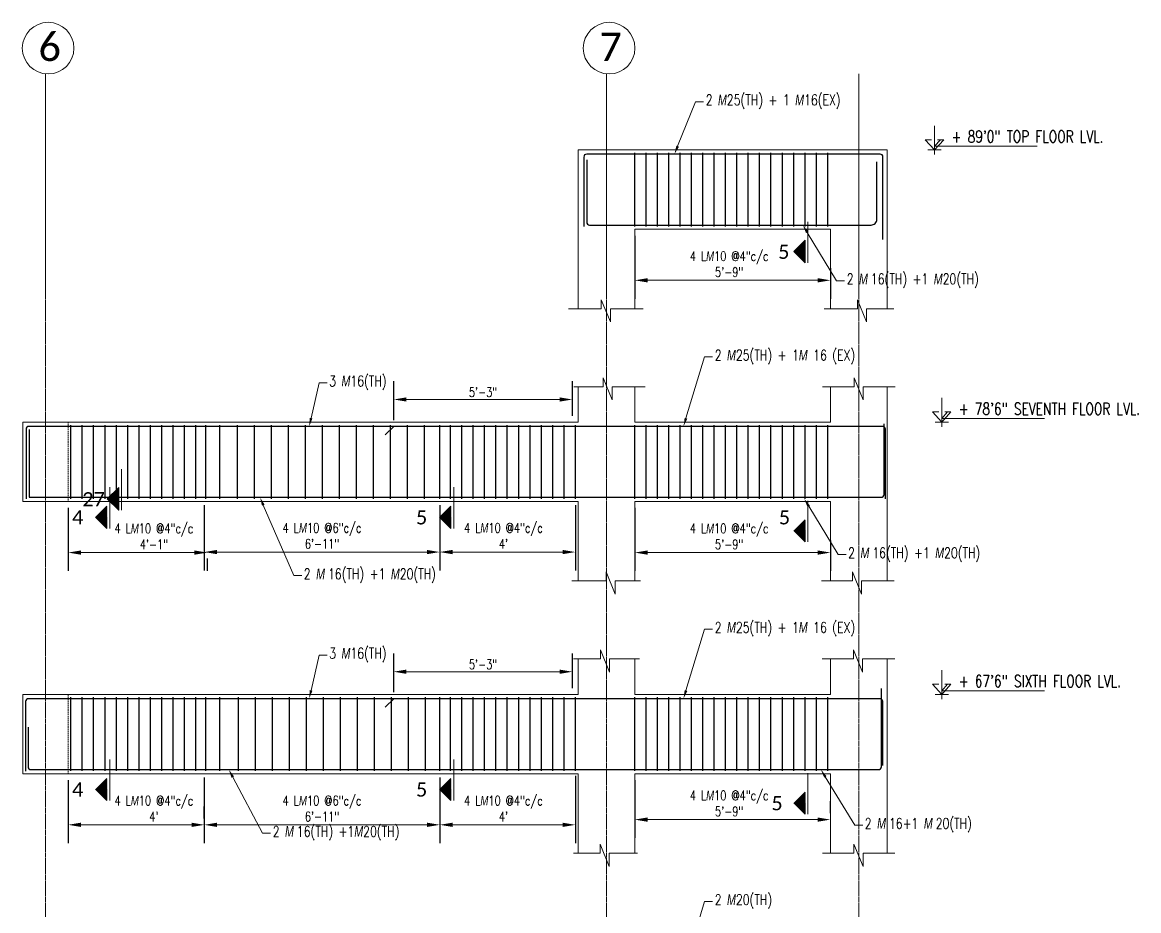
# Model space of a CAD drawing. Header units: inches. Extents: x 0 to 162649, y -36601 to -26324.
# Drawn here: x 160338.2 to 160731.9, y -34277.5 to -33964.3 of the extents above; entities that cross this region are included whole.
import ezdxf
from ezdxf import colors
from ezdxf.entities.mleader import LeaderData, LeaderLine
from ezdxf.math import Vec2, Vec3

# ---------------------------------------------------------------- set-up
doc = ezdxf.new("R2010")
doc.units = ezdxf.units.IN
doc.header["$MEASUREMENT"] = 0
doc.linetypes.add('CENTER2', pattern=[1.125, 0.75, -0.125, 0.125, -0.125])
doc.linetypes.add('DASHED', pattern=[0.75, 0.5, -0.25])
for name, color, linetype, lineweight in [('Cen', 9, 'CENTER2', 5), ('Dim', 1, 'Continuous', 13), ('dimention', 1, 'Continuous', 13), ('hatch', 252, 'Continuous', 0), ('OL_AR_Text', 140, 'Continuous', 5), ('Rein', 3, 'Continuous', 30), ('Stirrups', 191, 'Continuous', 25), ('Tag', 6, 'Continuous', 13), ('TEXT', 7, 'Continuous', 9)]:
    doc.layers.add(name, color=color, linetype=linetype, lineweight=lineweight)
doc.styles.add('1-8 Annotative Text', font='calibri.ttf', dxfattribs={"height": 0.125})
doc.styles.add('DIM', font='simplex.shx', dxfattribs={"width": 0.75})
doc.styles.add('T', font='romans.shx', dxfattribs={"width": 0.75, "height": 3})
doc.dimstyles.get("Standard").update_dxf_attribs({"dimscale": 36, "dimtxt": 0.09375, "dimasz": 0.125, "dimexe": 0.18, "dimexo": 0.0625, "dimgap": 0.015625, "dimtad": 1, "dimdec": 0, "dimzin": 0, "dimdsep": 46, "dimlunit": 4, "dimtxsty": 'DIM', "dimcen": 0.09, "dimadec": 0, "dimazin": 0, "dimtfac": 0.75, "dimtdec": 0, "dimtmove": 0, "dimatfit": 3, "dimfxl": 1, "dimtolj": 1, "dimtzin": 0, "dimlwd": 9, "dimarcsym": 0})

# ---------------------------------------------------------------- blocks, each defined once
blk = doc.blocks.new('*D506')
at = {"layer": 'Defpoints', "color": 0, "transparency": 16777216}
for p in [(160532.21, -34193.27), (160469.21, -34202.77), (160532.21, -34201.27)]:
    blk.add_point(p, dxfattribs=at)
at = {"layer": 'dimention', "color": 0, "lineweight": -2, "transparency": 16777216}
for p, q in [((160469.21, -34200.52), (160469.21, -34186.79)), ((160532.21, -34199.02), (160532.21, -34186.79))]:
    blk.add_line(p, q, dxfattribs=at)
at = {"layer": 'dimention', "color": 0, "lineweight": 9, "transparency": 16777216}
blk.add_line((160473.71, -34193.27), (160527.71, -34193.27), dxfattribs=at)
at = {"layer": 'dimention', "color": 0, "transparency": 16777216}
for points in [[(160473.71, -34192.52), (160473.71, -34194.02), (160469.21, -34193.27)], [(160527.71, -34192.52), (160527.71, -34194.02), (160532.21, -34193.27)]]:
    blk.add_solid(points, dxfattribs=at)
at = {"layer": 'dimention', "color": 0, "transparency": 16777216, "insert": (160500.71, -34190.69), "char_height": 3.375, "attachment_point": 5, "style": 'DIM'}
blk.add_mtext('\\A1;5\'-3"', dxfattribs=at)
blk = doc.blocks.new('*D507')
at = {"layer": 'Defpoints', "color": 0, "transparency": 16777216}
for p in [(160354.4, -34229.27), (160402.4, -34247.25), (160402.4, -34247.25)]:
    blk.add_point(p, dxfattribs=at)
at = {"layer": 'dimention', "color": 0, "lineweight": -2, "transparency": 16777216}
for p, q in [((160354.4, -34231.52), (160354.4, -34253.73)), ((160402.4, -34245), (160402.4, -34240.77))]:
    blk.add_line(p, q, dxfattribs=at)
at = {"layer": 'dimention', "color": 0, "lineweight": 9, "transparency": 16777216}
blk.add_line((160358.9, -34247.25), (160397.9, -34247.25), dxfattribs=at)
at = {"layer": 'dimention', "color": 0, "transparency": 16777216}
for points in [[(160358.9, -34246.5), (160358.9, -34248), (160354.4, -34247.25)], [(160397.9, -34246.5), (160397.9, -34248), (160402.4, -34247.25)]]:
    blk.add_solid(points, dxfattribs=at)
at = {"layer": 'dimention', "color": 0, "transparency": 16777216, "insert": (160384.65, -34241.54), "char_height": 3.375, "attachment_point": 5, "style": 'DIM'}
blk.add_mtext('\\A1;4 L{\\A0;\\Fgothici|c0;\\W0.75;M}10 @4"c/c\\P4\'', dxfattribs=at)
blk = doc.blocks.new('*D508')
at = {"layer": 'Defpoints', "color": 0, "transparency": 16777216}
for p in [(160485.46, -34228.27), (160533.27, -34227.77), (160533.27, -34247.25)]:
    blk.add_point(p, dxfattribs=at)
at = {"layer": 'dimention', "color": 0, "lineweight": -2, "transparency": 16777216}
for p, q in [((160485.46, -34230.52), (160485.46, -34253.73)), ((160533.27, -34230.02), (160533.27, -34253.73))]:
    blk.add_line(p, q, dxfattribs=at)
at = {"layer": 'dimention', "color": 0, "lineweight": 9, "transparency": 16777216}
blk.add_line((160489.96, -34247.25), (160528.77, -34247.25), dxfattribs=at)
at = {"layer": 'dimention', "color": 0, "transparency": 16777216}
for points in [[(160489.96, -34246.5), (160489.96, -34248), (160485.46, -34247.25)], [(160528.77, -34246.5), (160528.77, -34248), (160533.27, -34247.25)]]:
    blk.add_solid(points, dxfattribs=at)
at = {"layer": 'dimention', "color": 0, "transparency": 16777216, "insert": (160507.9, -34241.54), "char_height": 3.375, "attachment_point": 5, "style": 'DIM'}
blk.add_mtext('\\A1;4 L{\\A0;\\Fgothici|c0;\\W0.75;M}10 @4"c/c\\P4\'', dxfattribs=at)
blk = doc.blocks.new('*D509')
at = {"layer": 'Defpoints', "color": 0, "transparency": 16777216}
for p in [(160402.4, -34228.27), (160485.46, -34228.27), (160485.46, -34247.25)]:
    blk.add_point(p, dxfattribs=at)
at = {"layer": 'dimention', "color": 0, "lineweight": -2, "transparency": 16777216}
for p, q in [((160402.4, -34230.52), (160402.4, -34253.73)), ((160485.46, -34230.52), (160485.46, -34253.73))]:
    blk.add_line(p, q, dxfattribs=at)
at = {"layer": 'dimention', "color": 0, "lineweight": 9, "transparency": 16777216}
blk.add_line((160406.9, -34247.25), (160480.96, -34247.25), dxfattribs=at)
at = {"layer": 'dimention', "color": 0, "transparency": 16777216}
for points in [[(160406.9, -34246.5), (160406.9, -34248), (160402.4, -34247.25)], [(160480.96, -34246.5), (160480.96, -34248), (160485.46, -34247.25)]]:
    blk.add_solid(points, dxfattribs=at)
at = {"layer": 'dimention', "color": 0, "transparency": 16777216, "insert": (160443.93, -34241.54), "char_height": 3.375, "attachment_point": 5, "style": 'DIM'}
blk.add_mtext('\\A1;4 L{\\A0;\\Fgothici|c0;\\W0.75;M}10 @6"c/c\\P6\'-11"', dxfattribs=at)
blk = doc.blocks.new('*D510')
at = {"layer": 'Defpoints', "color": 0, "transparency": 16777216}
for p in [(160532.21, -34097.27), (160532.21, -34105.27), (160469.21, -34106.77)]:
    blk.add_point(p, dxfattribs=at)
at = {"layer": 'dimention', "color": 0, "lineweight": -2, "transparency": 16777216}
for p, q in [((160469.21, -34104.52), (160469.21, -34090.79)), ((160532.21, -34103.02), (160532.21, -34090.79))]:
    blk.add_line(p, q, dxfattribs=at)
at = {"layer": 'dimention', "color": 0, "lineweight": 9, "transparency": 16777216}
blk.add_line((160473.71, -34097.27), (160527.71, -34097.27), dxfattribs=at)
at = {"layer": 'dimention', "color": 0, "transparency": 16777216}
for points in [[(160473.71, -34096.52), (160473.71, -34098.02), (160469.21, -34097.27)], [(160527.71, -34096.52), (160527.71, -34098.02), (160532.21, -34097.27)]]:
    blk.add_solid(points, dxfattribs=at)
at = {"layer": 'dimention', "color": 0, "transparency": 16777216, "insert": (160500.71, -34094.69), "char_height": 3.375, "attachment_point": 5, "style": 'DIM'}
blk.add_mtext('\\A1;5\'-3"', dxfattribs=at)
blk = doc.blocks.new('*D511')
at = {"layer": 'Defpoints', "color": 0, "transparency": 16777216}
for p in [(160354.4, -34133.27), (160403.45, -34151.07), (160403.45, -34151.25)]:
    blk.add_point(p, dxfattribs=at)
at = {"layer": 'dimention', "color": 0, "lineweight": -2, "transparency": 16777216}
for p, q in [((160354.4, -34135.52), (160354.4, -34157.73)), ((160403.45, -34153.32), (160403.45, -34157.73))]:
    blk.add_line(p, q, dxfattribs=at)
at = {"layer": 'dimention', "color": 0, "lineweight": 9, "transparency": 16777216}
blk.add_line((160358.9, -34151.25), (160398.95, -34151.25), dxfattribs=at)
at = {"layer": 'dimention', "color": 0, "transparency": 16777216}
for points in [[(160358.9, -34150.5), (160358.9, -34152), (160354.4, -34151.25)], [(160398.95, -34150.5), (160398.95, -34152), (160403.45, -34151.25)]]:
    blk.add_solid(points, dxfattribs=at)
at = {"layer": 'dimention', "color": 0, "transparency": 16777216, "insert": (160384.65, -34145.54), "char_height": 3.375, "attachment_point": 5, "style": 'DIM'}
blk.add_mtext('\\A1;4 L{\\A0;\\Fgothici|c0;\\W0.75;M}10 @4"c/c\\P4\'-1"', dxfattribs=at)
blk = doc.blocks.new('*D512')
at = {"layer": 'Defpoints', "color": 0, "transparency": 16777216}
for p in [(160485.46, -34132.27), (160533.27, -34132.27), (160533.27, -34151.07)]:
    blk.add_point(p, dxfattribs=at)
at = {"layer": 'dimention', "color": 0, "lineweight": -2, "transparency": 16777216}
for p, q in [((160485.46, -34134.52), (160485.46, -34157.55)), ((160533.27, -34134.52), (160533.27, -34157.55))]:
    blk.add_line(p, q, dxfattribs=at)
at = {"layer": 'dimention', "color": 0, "lineweight": 9, "transparency": 16777216}
blk.add_line((160489.96, -34151.07), (160528.77, -34151.07), dxfattribs=at)
at = {"layer": 'dimention', "color": 0, "transparency": 16777216}
for points in [[(160489.96, -34150.32), (160489.96, -34151.82), (160485.46, -34151.07)], [(160528.77, -34150.32), (160528.77, -34151.82), (160533.27, -34151.07)]]:
    blk.add_solid(points, dxfattribs=at)
at = {"layer": 'dimention', "color": 0, "transparency": 16777216, "insert": (160507.9, -34145.37), "char_height": 3.375, "attachment_point": 5, "style": 'DIM'}
blk.add_mtext('\\A1;4 L{\\A0;\\Fgothici|c0;\\W0.75;M}10 @4"c/c\\P4\'', dxfattribs=at)
blk = doc.blocks.new('*D513')
at = {"layer": 'Defpoints', "color": 0, "transparency": 16777216}
for p in [(160402.4, -34132.27), (160485.46, -34132.27), (160485.46, -34151.07)]:
    blk.add_point(p, dxfattribs=at)
at = {"layer": 'dimention', "color": 0, "lineweight": -2, "transparency": 16777216}
for p, q in [((160402.4, -34134.52), (160402.4, -34157.55)), ((160485.46, -34134.52), (160485.46, -34157.55))]:
    blk.add_line(p, q, dxfattribs=at)
at = {"layer": 'dimention', "color": 0, "lineweight": 9, "transparency": 16777216}
blk.add_line((160406.9, -34151.07), (160480.96, -34151.07), dxfattribs=at)
at = {"layer": 'dimention', "color": 0, "transparency": 16777216}
for points in [[(160406.9, -34150.32), (160406.9, -34151.82), (160402.4, -34151.07)], [(160480.96, -34150.32), (160480.96, -34151.82), (160485.46, -34151.07)]]:
    blk.add_solid(points, dxfattribs=at)
at = {"layer": 'dimention', "color": 0, "transparency": 16777216, "insert": (160443.93, -34145.37), "char_height": 3.375, "attachment_point": 5, "style": 'DIM'}
blk.add_mtext('\\A1;4 L{\\A0;\\Fgothici|c0;\\W0.75;M}10 @6"c/c\\P6\'-11"', dxfattribs=at)
blk = doc.blocks.new('*D517')
at = {"layer": 'Defpoints', "color": 0, "transparency": 16777216}
for p in [(160554.21, -34037.27), (160623.21, -34048.77), (160623.21, -34055.25)]:
    blk.add_point(p, dxfattribs=at)
at = {"layer": 'dimention', "color": 0, "lineweight": -2, "transparency": 16777216}
for p, q in [((160554.21, -34039.52), (160554.21, -34061.73)), ((160623.21, -34051.02), (160623.21, -34061.73))]:
    blk.add_line(p, q, dxfattribs=at)
at = {"layer": 'dimention', "color": 0, "lineweight": 9, "transparency": 16777216}
blk.add_line((160558.71, -34055.25), (160618.71, -34055.25), dxfattribs=at)
at = {"layer": 'dimention', "color": 0, "transparency": 16777216}
for points in [[(160558.71, -34054.5), (160558.71, -34056), (160554.21, -34055.25)], [(160618.71, -34054.5), (160618.71, -34056), (160623.21, -34055.25)]]:
    blk.add_solid(points, dxfattribs=at)
at = {"layer": 'dimention', "color": 0, "transparency": 16777216, "insert": (160587.5, -34049.54), "char_height": 3.375, "attachment_point": 5, "style": 'DIM'}
blk.add_mtext('\\A1;4 L{\\A0;\\Fgothici|c0;\\W0.75;M}10 @4"c/c\\P5\'-9"', dxfattribs=at)
blk = doc.blocks.new('*D483')
at = {"layer": 'Defpoints', "color": 0, "transparency": 16777216}
for p in [(160554.21, -34133.27), (160623.21, -34144.77), (160623.21, -34151.25)]:
    blk.add_point(p, dxfattribs=at)
at = {"layer": 'dimention', "color": 0, "lineweight": -2, "transparency": 16777216}
for p, q in [((160554.21, -34135.52), (160554.21, -34157.73)), ((160623.21, -34147.02), (160623.21, -34157.73))]:
    blk.add_line(p, q, dxfattribs=at)
at = {"layer": 'dimention', "color": 0, "lineweight": 9, "transparency": 16777216}
blk.add_line((160558.71, -34151.25), (160618.71, -34151.25), dxfattribs=at)
at = {"layer": 'dimention', "color": 0, "transparency": 16777216}
for points in [[(160558.71, -34150.5), (160558.71, -34152), (160554.21, -34151.25)], [(160618.71, -34150.5), (160618.71, -34152), (160623.21, -34151.25)]]:
    blk.add_solid(points, dxfattribs=at)
at = {"layer": 'dimention', "color": 0, "transparency": 16777216, "insert": (160587.5, -34145.54), "char_height": 3.375, "attachment_point": 5, "style": 'DIM'}
blk.add_mtext('\\A1;4 L{\\A0;\\Fgothici|c0;\\W0.75;M}10 @4"c/c\\P5\'-9"', dxfattribs=at)
blk = doc.blocks.new('*D484')
at = {"layer": 'Defpoints', "color": 0, "transparency": 16777216}
for p in [(160554.21, -34229.27), (160623.21, -34245.41), (160623.21, -34245.41)]:
    blk.add_point(p, dxfattribs=at)
at = {"layer": 'dimention', "color": 0, "lineweight": -2, "transparency": 16777216}
for p, q in [((160554.21, -34231.52), (160554.21, -34251.89)), ((160623.21, -34243.16), (160623.21, -34238.93))]:
    blk.add_line(p, q, dxfattribs=at)
at = {"layer": 'dimention', "color": 0, "lineweight": 9, "transparency": 16777216}
blk.add_line((160558.71, -34245.41), (160618.71, -34245.41), dxfattribs=at)
at = {"layer": 'dimention', "color": 0, "transparency": 16777216}
for points in [[(160558.71, -34244.66), (160558.71, -34246.16), (160554.21, -34245.41)], [(160618.71, -34244.66), (160618.71, -34246.16), (160623.21, -34245.41)]]:
    blk.add_solid(points, dxfattribs=at)
at = {"layer": 'dimention', "color": 0, "transparency": 16777216, "insert": (160587.5, -34239.7), "char_height": 3.375, "attachment_point": 5, "style": 'DIM'}
blk.add_mtext('\\A1;4 L{\\A0;\\Fgothici|c0;\\W0.75;M}10 @4"c/c\\P5\'-9"', dxfattribs=at)
blk = doc.blocks.new('LEVEL')
for p, q in [((0, 4.06), (0, -0.79)), ((0, 0), (-1.55, 1.71)), ((-1.55, 1.71), (-0.5, 1.71)), ((-1.13, 0), (1.13, 0)), ((0, 0), (1.55, 1.71)), ((0, 0.63), (0.98, 1.71)), ((0, 0.63), (17.25, 0.63)), ((1.55, 1.71), (0.5, 1.71))]:
    blk.add_line(p, q)
at = {"color": 2, "style": 'T'}
blk.add_attdef('LEV', (2.86, 1.24), '', height=2, dxfattribs=at)

msp = doc.modelspace()

# ---------------------------------------------------------------- hatches: boundary and pattern name
at = {"layer": 'Dim'}
h = msp.add_hatch(dxfattribs=at)
h.set_pattern_fill('ANSI31', color=256)
h.set_pattern_definition([(45, (3654.59192, 1857.47833), (-0.08838834765, 0.08838834765), [])])
h.paths.add_polyline_path([(160614.28, -34045.09), (160614.28, -34041.09), (160610.28, -34045.09), (160614.28, -34049.09)])
h = msp.add_hatch(dxfattribs=at)
h.set_pattern_fill('ANSI31', color=256)
h.set_pattern_definition([(45, (3412.53018, 1770.23378), (-0.08838834765, 0.08838834765), [])])
h.paths.add_polyline_path([(160372.22, -34132.33), (160372.22, -34128.33), (160368.22, -34132.33), (160372.22, -34136.33)])
h = msp.add_hatch(dxfattribs=at)
h.set_pattern_fill('ANSI31', color=256)
h.set_pattern_definition([(45, (3408.37855, 1763.86125), (-0.08838834765, 0.08838834765), [])])
h.paths.add_polyline_path([(160368.07, -34138.71), (160368.07, -34134.71), (160364.07, -34138.71), (160368.07, -34142.71)])
h = msp.add_hatch(dxfattribs=at)
h.set_pattern_fill('ANSI31', color=256)
h.set_pattern_definition([(45, (3529.65778, 1763.86125), (-0.08838834765, 0.08838834765), [])])
h.paths.add_polyline_path([(160489.35, -34138.71), (160489.35, -34134.71), (160485.35, -34138.71), (160489.35, -34142.71)])
h = msp.add_hatch(dxfattribs=at)
h.set_pattern_fill('ANSI31', color=256)
h.set_pattern_definition([(45, (3654.59192, 1759.05333), (-0.08838834765, 0.08838834765), [])])
h.paths.add_polyline_path([(160614.28, -34143.51), (160614.28, -34139.51), (160610.28, -34143.51), (160614.28, -34147.51)])
h = msp.add_hatch(dxfattribs=at)
h.set_pattern_fill('ANSI31', color=256)
h.set_pattern_definition([(45, (3408.37855, 1667.86125), (-0.08838834765, 0.08838834765), [])])
h.paths.add_polyline_path([(160368.07, -34234.71), (160368.07, -34230.71), (160364.07, -34234.71), (160368.07, -34238.71)])
h = msp.add_hatch(dxfattribs=at)
h.set_pattern_fill('ANSI31', color=256)
h.set_pattern_definition([(45, (3529.65778, 1667.86125), (-0.08838834765, 0.08838834765), [])])
h.paths.add_polyline_path([(160489.35, -34234.71), (160489.35, -34230.71), (160485.35, -34234.71), (160489.35, -34238.71)])
h = msp.add_hatch(dxfattribs=at)
h.set_pattern_fill('ANSI31', color=256)
h.set_pattern_definition([(45, (3654.59192, 1663.05333), (-0.08838834765, 0.08838834765), [])])
h.paths.add_polyline_path([(160614.28, -34239.51), (160614.28, -34235.51), (160610.28, -34239.51), (160614.28, -34243.51)])

# ---------------------------------------------------------------- linework, layer by layer
at = {"layer": 'Cen'}
for p, q in [((160346.4, -33982.45), (160346.4, -34807.27)), ((160544.21, -33982.45), (160544.21, -34807.27)), ((160633.21, -33982.45), (160633.21, -34807.27))]:
    msp.add_line(p, q, dxfattribs=at)
at = {"layer": 'Dim'}
for p, q in [((160615.28, -34034.59), (160615.28, -34049.09)), ((160610.28, -34045.09), (160614.28, -34041.09)), ((160614.28, -34041.09), (160614.28, -34049.09)), ((160610.28, -34045.09), (160614.28, -34049.09)), ((160614.28, -34049.09), (160614.28, -34045.09)), ((160373.22, -34121.83), (160373.22, -34136.33)), ((160368.22, -34132.33), (160372.22, -34128.33)), ((160369.07, -34128.21), (160369.07, -34142.71)), ((160372.22, -34128.33), (160372.22, -34136.33)), ((160490.35, -34128.21), (160490.35, -34142.71)), ((160368.22, -34132.33), (160372.22, -34136.33)), ((160372.22, -34136.33), (160372.22, -34132.33)), ((160615.28, -34133.01), (160615.28, -34147.51)), ((160364.07, -34138.71), (160368.07, -34142.71)), ((160364.07, -34138.71), (160368.07, -34142.71)), ((160368.07, -34142.71), (160368.07, -34138.71)), ((160485.35, -34138.71), (160489.35, -34142.71)), ((160485.35, -34138.71), (160489.35, -34142.71)), ((160489.35, -34142.71), (160489.35, -34138.71)), ((160368.07, -34142.71), (160368.07, -34142.71)), ((160489.35, -34142.71), (160489.35, -34142.71)), ((160610.28, -34143.51), (160614.28, -34147.51)), ((160610.28, -34143.51), (160614.28, -34147.51)), ((160614.28, -34147.51), (160614.28, -34143.51)), ((160614.28, -34147.51), (160614.28, -34147.51)), ((160369.07, -34224.21), (160369.07, -34238.71)), ((160490.35, -34224.21), (160490.35, -34238.71)), ((160615.28, -34229.01), (160615.28, -34243.51)), ((160364.07, -34234.71), (160368.07, -34238.71)), ((160364.07, -34234.71), (160368.07, -34238.71)), ((160368.07, -34238.71), (160368.07, -34234.71)), ((160485.35, -34234.71), (160489.35, -34238.71)), ((160485.35, -34234.71), (160489.35, -34238.71)), ((160489.35, -34238.71), (160489.35, -34234.71)), ((160368.07, -34238.71), (160368.07, -34238.71)), ((160489.35, -34238.71), (160489.35, -34238.71)), ((160610.28, -34239.51), (160614.28, -34243.51)), ((160610.28, -34239.51), (160614.28, -34243.51)), ((160614.28, -34243.51), (160614.28, -34239.51)), ((160614.28, -34243.51), (160614.28, -34243.51))]:
    msp.add_line(p, q, dxfattribs=at)
for centre in [(160347.35, -33973.39), (160545.17, -33973.39)]:
    msp.add_circle(centre, 9.11, dxfattribs=at)
at = {"layer": 'hatch'}
for p, q in [((160534.21, -34009.27), (160534.21, -34065.27)), ((160534.21, -34009.27), (160643.21, -34009.27)), ((160643.21, -34009.27), (160643.21, -34065.27)), ((160554.21, -34037.27), (160554.21, -34065.27)), ((160554.21, -34037.27), (160623.21, -34037.27)), ((160623.21, -34037.27), (160623.21, -34065.27)), ((160542.41, -34065.27), (160542.41, -34062.1)), ((160542.41, -34062.1), (160545.6, -34069.9)), ((160632.73, -34065.27), (160632.73, -34062.1)), ((160632.73, -34062.1), (160635.91, -34069.9)), ((160530.8, -34065.27), (160542.41, -34065.27)), ((160545.6, -34069.9), (160545.6, -34065.27)), ((160545.6, -34065.27), (160557.21, -34065.27)), ((160620.97, -34065.27), (160632.73, -34065.27)), ((160635.91, -34069.9), (160635.91, -34065.27)), ((160635.91, -34065.27), (160645.62, -34065.27)), ((160543.03, -34092.77), (160543.03, -34089.6)), ((160543.03, -34089.6), (160546.22, -34097.4)), ((160631.55, -34092.77), (160631.55, -34089.6)), ((160631.55, -34089.6), (160634.74, -34097.4)), ((160532.72, -34092.77), (160543.03, -34092.77)), ((160534.21, -34092.77), (160534.21, -34105.27)), ((160546.22, -34097.4), (160546.22, -34092.77)), ((160546.22, -34092.77), (160557.87, -34092.77)), ((160554.21, -34092.77), (160554.21, -34105.27)), ((160620.38, -34092.77), (160631.55, -34092.77)), ((160623.21, -34092.77), (160623.21, -34105.27)), ((160634.74, -34097.4), (160634.74, -34092.77)), ((160634.74, -34092.77), (160645.98, -34092.77)), ((160643.21, -34092.77), (160643.21, -34161.27)), ((160338.4, -34105.27), (160534.21, -34105.27)), ((160338.4, -34105.27), (160338.4, -34133.27)), ((160554.21, -34105.27), (160623.21, -34105.27)), ((160338.4, -34133.27), (160534.21, -34133.27)), ((160534.21, -34133.27), (160534.21, -34161.27)), ((160554.21, -34133.27), (160554.21, -34161.27)), ((160554.21, -34133.27), (160623.21, -34133.27)), ((160623.21, -34133.27), (160623.21, -34161.27)), ((160532, -34161.27), (160544.1, -34161.27)), ((160544.1, -34161.27), (160544.1, -34158.1)), ((160544.1, -34158.1), (160547.29, -34165.9)), ((160547.29, -34165.9), (160547.29, -34161.27)), ((160547.29, -34161.27), (160556.25, -34161.27)), ((160620.09, -34161.27), (160630.96, -34161.27)), ((160630.96, -34161.27), (160630.96, -34158.1)), ((160630.96, -34158.1), (160634.14, -34165.9)), ((160634.14, -34165.9), (160634.14, -34161.27)), ((160634.14, -34161.27), (160645.68, -34161.27)), ((160532.65, -34188.77), (160542.08, -34188.77)), ((160534.21, -34188.77), (160534.21, -34201.27)), ((160542.08, -34188.77), (160542.08, -34185.6)), ((160542.08, -34185.6), (160545.26, -34193.4)), ((160545.26, -34193.4), (160545.26, -34188.77)), ((160545.26, -34188.77), (160555.88, -34188.77)), ((160554.21, -34188.77), (160554.21, -34201.27)), ((160620.29, -34188.77), (160631.37, -34188.77)), ((160623.21, -34188.77), (160623.21, -34201.27)), ((160631.37, -34188.77), (160631.37, -34185.6)), ((160631.37, -34185.6), (160634.56, -34193.4)), ((160634.56, -34193.4), (160634.56, -34188.77)), ((160634.56, -34188.77), (160645.89, -34188.77)), ((160643.21, -34188.77), (160643.21, -34257.27)), ((160338.4, -34201.27), (160534.21, -34201.27)), ((160338.4, -34201.27), (160338.4, -34229.27)), ((160554.21, -34201.27), (160623.21, -34201.27)), ((160338.4, -34229.27), (160534.21, -34229.27)), ((160534.21, -34229.27), (160534.21, -34257.27)), ((160554.21, -34229.27), (160554.21, -34257.27)), ((160554.21, -34229.27), (160623.21, -34229.27)), ((160623.21, -34229.27), (160623.21, -34257.27)), ((160542.05, -34257.27), (160542.05, -34254.1)), ((160542.05, -34254.1), (160545.23, -34261.9)), ((160631.51, -34257.27), (160631.51, -34254.1)), ((160631.51, -34254.1), (160634.7, -34261.9)), ((160532.63, -34257.27), (160542.05, -34257.27)), ((160545.23, -34261.9), (160545.23, -34257.27)), ((160545.23, -34257.27), (160555.22, -34257.27)), ((160620.36, -34257.27), (160631.51, -34257.27)), ((160634.7, -34261.9), (160634.7, -34257.27)), ((160634.7, -34257.27), (160645.96, -34257.27))]:
    msp.add_line(p, q, dxfattribs=at)
at = {"layer": 'hatch', "linetype": 'DASHED'}
for p, q in [((160354.4, -34105.27), (160354.4, -34133.27)), ((160354.4, -34201.27), (160354.4, -34229.27))]:
    msp.add_line(p, q, dxfattribs=at)
at = {"layer": 'Rein'}
for p, q in [((160466.21, -34109.77), (160469.21, -34106.77)), ((160466.21, -34205.77), (160469.21, -34202.77))]:
    msp.add_line(p, q, dxfattribs=at)
for points in [[(160641.71, -34040.89), (160641.71, -34011.77, 0.414214), (160640.71, -34010.77), (160537.25, -34010.77, 0.414214), (160536.25, -34011.77), (160536.25, -34036.27)], [(160537.25, -34012.78), (160537.25, -34034.77, 0.414214), (160538.25, -34035.77), (160637.56, -34035.77, 0.414214), (160639.56, -34033.77), (160639.56, -34013.48)], [(160340.71, -34107.83), (160340.71, -34131.77), (160641.11, -34131.77, 0.414214), (160642.11, -34130.77), (160642.11, -34105.8)], [(160642.61, -34132.29), (160642.61, -34107.77, 0.414214), (160641.61, -34106.77), (160340.58, -34106.77, 0.414214), (160339.58, -34107.77), (160339.58, -34132.27)], [(160340.26, -34212.83), (160340.26, -34226.77, 0.414214), (160341.26, -34227.77), (160640.17, -34227.77, 0.414214), (160641.17, -34226.77), (160641.17, -34199.2)], [(160641.67, -34226.37), (160641.67, -34203.77, 0.414214), (160640.67, -34202.77), (160340.42, -34202.77, 0.414214), (160339.42, -34203.77), (160339.42, -34228.28)]]:
    msp.add_lwpolyline(points, format="xyb", dxfattribs=at)
at = {"layer": 'Stirrups'}
for p, q in [((160554.25, -34036.27), (160554.25, -34010.27)), ((160558.25, -34036.27), (160558.25, -34010.27)), ((160562.25, -34036.27), (160562.25, -34010.27)), ((160566.25, -34036.27), (160566.25, -34010.27)), ((160570.25, -34036.27), (160570.25, -34010.27)), ((160574.25, -34036.27), (160574.25, -34010.27)), ((160578.25, -34036.27), (160578.25, -34010.27)), ((160582.25, -34036.27), (160582.25, -34010.27)), ((160586.25, -34036.27), (160586.25, -34010.27)), ((160590.25, -34036.27), (160590.25, -34010.27)), ((160594.25, -34036.27), (160594.25, -34010.27)), ((160598.25, -34036.27), (160598.25, -34010.27)), ((160602.25, -34036.27), (160602.25, -34010.27)), ((160606.25, -34036.27), (160606.25, -34010.27)), ((160610.25, -34036.27), (160610.25, -34010.27)), ((160614.25, -34036.27), (160614.25, -34010.27)), ((160618.25, -34036.27), (160618.25, -34010.27)), ((160622.25, -34036.27), (160622.25, -34010.27)), ((160355.4, -34132.27), (160355.4, -34106.27)), ((160359.4, -34132.27), (160359.4, -34106.27)), ((160363.4, -34132.27), (160363.4, -34106.27)), ((160367.4, -34132.27), (160367.4, -34106.27)), ((160371.4, -34132.27), (160371.4, -34106.27)), ((160375.4, -34132.27), (160375.4, -34106.27)), ((160379.4, -34132.27), (160379.4, -34106.27)), ((160383.4, -34132.27), (160383.4, -34106.27)), ((160387.4, -34132.27), (160387.4, -34106.27)), ((160391.4, -34132.27), (160391.4, -34106.27)), ((160395.4, -34132.27), (160395.4, -34106.27)), ((160399.4, -34132.27), (160399.4, -34106.27)), ((160402.9, -34132.27), (160402.9, -34106.27)), ((160407.9, -34132.27), (160407.9, -34106.27)), ((160414.08, -34132.27), (160414.08, -34106.27)), ((160420.08, -34132.27), (160420.08, -34106.27)), ((160426.08, -34132.27), (160426.08, -34106.27)), ((160432.08, -34132.27), (160432.08, -34106.27)), ((160438.08, -34132.27), (160438.08, -34106.27)), ((160444.08, -34132.27), (160444.08, -34106.27)), ((160450.08, -34132.27), (160450.08, -34106.27)), ((160456.08, -34132.27), (160456.08, -34106.27)), ((160462.08, -34132.27), (160462.08, -34106.27)), ((160468.08, -34132.27), (160468.08, -34106.27)), ((160474.08, -34132.27), (160474.08, -34106.27)), ((160480.08, -34132.27), (160480.08, -34106.27)), ((160485.46, -34132.27), (160485.46, -34106.27)), ((160489.27, -34132.27), (160489.27, -34106.27)), ((160493.27, -34132.27), (160493.27, -34106.27)), ((160497.27, -34132.27), (160497.27, -34106.27)), ((160501.27, -34132.27), (160501.27, -34106.27)), ((160505.27, -34132.27), (160505.27, -34106.27)), ((160509.27, -34132.27), (160509.27, -34106.27)), ((160513.27, -34132.27), (160513.27, -34106.27)), ((160517.27, -34132.27), (160517.27, -34106.27)), ((160521.27, -34132.27), (160521.27, -34106.27)), ((160525.27, -34132.27), (160525.27, -34106.27)), ((160529.27, -34132.27), (160529.27, -34106.27)), ((160533.27, -34132.27), (160533.27, -34106.27)), ((160554.25, -34132.27), (160554.25, -34106.27)), ((160558.25, -34132.27), (160558.25, -34106.27)), ((160562.25, -34132.27), (160562.25, -34106.27)), ((160566.25, -34132.27), (160566.25, -34106.27)), ((160570.25, -34132.27), (160570.25, -34106.27)), ((160574.25, -34132.27), (160574.25, -34106.27)), ((160578.25, -34132.27), (160578.25, -34106.27)), ((160582.25, -34132.27), (160582.25, -34106.27)), ((160586.25, -34132.27), (160586.25, -34106.27)), ((160590.25, -34132.27), (160590.25, -34106.27)), ((160594.25, -34132.27), (160594.25, -34106.27)), ((160598.25, -34132.27), (160598.25, -34106.27)), ((160602.25, -34132.27), (160602.25, -34106.27)), ((160606.25, -34132.27), (160606.25, -34106.27)), ((160610.25, -34132.27), (160610.25, -34106.27)), ((160614.25, -34132.27), (160614.25, -34106.27)), ((160618.25, -34132.27), (160618.25, -34106.27)), ((160622.25, -34132.27), (160622.25, -34106.27)), ((160355.4, -34228.27), (160355.4, -34202.27)), ((160359.4, -34228.27), (160359.4, -34202.27)), ((160363.4, -34228.27), (160363.4, -34202.27)), ((160367.4, -34228.27), (160367.4, -34202.27)), ((160371.4, -34228.27), (160371.4, -34202.27)), ((160375.4, -34228.27), (160375.4, -34202.27)), ((160379.4, -34228.27), (160379.4, -34202.27)), ((160383.4, -34228.27), (160383.4, -34202.27)), ((160387.4, -34228.27), (160387.4, -34202.27)), ((160391.4, -34228.27), (160391.4, -34202.27)), ((160395.4, -34228.27), (160395.4, -34202.27)), ((160399.4, -34228.27), (160399.4, -34202.27)), ((160402.9, -34228.27), (160402.9, -34202.27)), ((160407.9, -34228.27), (160407.9, -34202.27)), ((160414.44, -34228.27), (160414.44, -34202.27)), ((160420.44, -34228.27), (160420.44, -34202.27)), ((160426.44, -34228.27), (160426.44, -34202.27)), ((160432.44, -34228.27), (160432.44, -34202.27)), ((160438.44, -34228.27), (160438.44, -34202.27)), ((160444.44, -34228.27), (160444.44, -34202.27)), ((160450.44, -34228.27), (160450.44, -34202.27)), ((160456.44, -34228.27), (160456.44, -34202.27)), ((160462.44, -34228.27), (160462.44, -34202.27)), ((160468.44, -34228.27), (160468.44, -34202.27)), ((160474.44, -34228.27), (160474.44, -34202.27)), ((160480.44, -34228.27), (160480.44, -34202.27)), ((160485.46, -34228.27), (160485.46, -34202.27)), ((160489.27, -34228.27), (160489.27, -34202.27)), ((160493.27, -34228.27), (160493.27, -34202.27)), ((160497.27, -34228.27), (160497.27, -34202.27)), ((160501.27, -34228.27), (160501.27, -34202.27)), ((160505.27, -34228.27), (160505.27, -34202.27)), ((160509.27, -34228.27), (160509.27, -34202.27)), ((160513.27, -34228.27), (160513.27, -34202.27)), ((160517.27, -34228.27), (160517.27, -34202.27)), ((160521.27, -34228.27), (160521.27, -34202.27)), ((160525.27, -34228.27), (160525.27, -34202.27)), ((160529.27, -34228.27), (160529.27, -34202.27)), ((160533.27, -34228.27), (160533.27, -34202.27)), ((160554.25, -34228.27), (160554.25, -34202.27)), ((160558.25, -34228.27), (160558.25, -34202.27)), ((160562.25, -34228.27), (160562.25, -34202.27)), ((160566.25, -34228.27), (160566.25, -34202.27)), ((160570.25, -34228.27), (160570.25, -34202.27)), ((160574.25, -34228.27), (160574.25, -34202.27)), ((160578.25, -34228.27), (160578.25, -34202.27)), ((160582.25, -34228.27), (160582.25, -34202.27)), ((160586.25, -34228.27), (160586.25, -34202.27)), ((160590.25, -34228.27), (160590.25, -34202.27)), ((160594.25, -34228.27), (160594.25, -34202.27)), ((160598.25, -34228.27), (160598.25, -34202.27)), ((160602.25, -34228.27), (160602.25, -34202.27)), ((160606.25, -34228.27), (160606.25, -34202.27)), ((160610.25, -34228.27), (160610.25, -34202.27)), ((160614.25, -34228.27), (160614.25, -34202.27)), ((160618.25, -34228.27), (160618.25, -34202.27)), ((160622.25, -34228.27), (160622.25, -34202.27))]:
    msp.add_line(p, q, dxfattribs=at)

# ---------------------------------------------------------------- block references
at = {"layer": 'Tag'}
ref = msp.add_blockref('LEVEL', (160659.91, -34009.27), dxfattribs=dict(at, xscale=2.1, yscale=2.1, zscale=2.1))
ref.add_attrib('LEV', '+ 89\'0" TOP FLOOR LVL.', (160665.91, -34006.66), dxfattribs={"layer": '0', "color": 2, "height": 4.2, "style": 'T', "width": 0.75})
ref = msp.add_blockref('LEVEL', (160662.46, -34105.27), dxfattribs=dict(at, xscale=2.1, yscale=2.1, zscale=2.1))
ref.add_attrib('LEV', '+ 78\'6" SEVENTH FLOOR LVL.', (160668.45, -34102.66), dxfattribs={"layer": '0', "color": 2, "height": 4.2, "style": 'T', "width": 0.75})
ref = msp.add_blockref('LEVEL', (160662.46, -34201.27), dxfattribs=dict(at, xscale=2.1, yscale=2.1, zscale=2.1))
ref.add_attrib('LEV', '+ 67\'6" SIXTH FLOOR LVL.', (160668.45, -34198.66), dxfattribs={"layer": '0', "color": 2, "height": 4.2, "style": 'T', "width": 0.75})

# ---------------------------------------------------------------- texts
at = {"layer": 'OL_AR_Text', "char_height": 10, "attachment_point": 1, "style": '1-8 Annotative Text'}
for s, insert in [('6', (160343.94, -33967.92)), ('7', (160541.76, -33967.92))]:
    msp.add_mtext_dynamic_manual_height_columns(s, width=432.2308, gutter_width=60, heights=[0], dxfattribs=dict(at, insert=insert))
at = {"layer": 'OL_AR_Text', "char_height": 5, "width": 3.8192065e-317, "attachment_point": 1, "style": '1-8 Annotative Text'}
for s, insert in [('5', (160604.78, -34042.7)), ('27', (160359.41, -34129.95)), ('4', (160355.79, -34136.32)), ('5', (160477.07, -34136.32)), ('5', (160605.02, -34136.32)), ('4', (160355.79, -34232.32)), ('5', (160477.07, -34232.32)), ('5', (160602.41, -34237.13))]:
    msp.add_mtext(s, dxfattribs=dict(at, insert=insert))

# ---------------------------------------------------------------- dimensions: what is measured, and where the dimension line sits
at = {"layer": 'dimention'}
for base, p1, p2, picture, middle in [((160623.21, -34055.25), (160554.21, -34037.27), (160623.21, -34048.77), '*D517', (160587.5, -34055.25)), ((160403.45, -34151.25), (160354.4, -34133.27), (160403.45, -34151.07), '*D511', (160384.65, -34151.25)), ((160533.27, -34151.07), (160485.46, -34132.27), (160533.27, -34132.27), '*D512', (160507.9, -34151.07)), ((160623.21, -34151.25), (160554.21, -34133.27), (160623.21, -34144.77), '*D483', (160587.5, -34151.25)), ((160533.27, -34247.25), (160485.46, -34228.27), (160533.27, -34227.77), '*D508', (160507.9, -34247.25)), ((160402.4, -34247.25), (160354.4, -34229.27), (160402.4, -34247.25), '*D507', (160384.65, -34247.25)), ((160623.21, -34245.41), (160554.21, -34229.27), (160623.21, -34245.41), '*D484', (160587.5, -34245.41))]:
    dim = msp.add_linear_dim(base=base, p1=p1, p2=p2, text='4 L{\\A0;\\Fgothici|c0;\\W0.75;M}10 @4"c/c\\P<>', dimstyle='Standard', dxfattribs=at)
    dim.commit()
    dim.dimension.update_dxf_attribs({"geometry": picture, "text_midpoint": middle, "dimtype": 160})
for base, p1, p2, picture, middle in [((160532.21, -34097.27), (160469.21, -34106.77), (160532.21, -34105.27), '*D510', (160500.71, -34094.69)), ((160532.21, -34193.27), (160469.21, -34202.77), (160532.21, -34201.27), '*D506', (160500.71, -34190.69))]:
    dim = msp.add_linear_dim(base=base, p1=p1, p2=p2, dimstyle='Standard', dxfattribs=at)
    dim.commit()
    dim.dimension.update_dxf_attribs({"geometry": picture, "text_midpoint": middle})
for base, p1, p2, picture, middle in [((160485.46, -34151.07), (160402.4, -34132.27), (160485.46, -34132.27), '*D513', (160443.93, -34145.37)), ((160485.46, -34247.25), (160402.4, -34228.27), (160485.46, -34228.27), '*D509', (160443.93, -34241.54))]:
    dim = msp.add_linear_dim(base=base, p1=p1, p2=p2, text='4 L{\\A0;\\Fgothici|c0;\\W0.75;M}10 @6"c/c\\P<>', dimstyle='Standard', dxfattribs=at)
    dim.commit()
    dim.dimension.update_dxf_attribs({"geometry": picture, "text_midpoint": middle})

# ---------------------------------------------------------------- leaders
at = {"layer": 'TEXT'}
ml = msp.add_multileader_mtext('Standard', dxfattribs=at)
ml.set_content('2 {\\Fgothici|c0;M}25(TH) + 1 {\\Fgothici|c0;M}16(EX)', color=256, style='DIM')
ml.set_leader_properties(color=1, linetype='ByLayer', lineweight=9)
ml.build(insert=Vec2(0, 0))
ml.multileader.update_dxf_attribs({"text_right_attachment_type": 2, "dogleg_length": 0.25, "arrow_head_size": 3, "scale": 32})
ctx = ml.context
ctx.base_point, ctx.scale, ctx.char_height, ctx.arrow_head_size, ctx.landing_gap_size, ctx.plane_origin = Vec3(160578.46, -33992.27), 32, 3.75, 3, 0.75, Vec3(160598.78, -34011.57)
ctx.right_attachment = 2
notes = []
notes.append((ctx, [(0, (1, 1, 0), (160575.65, -33992.27), (1, 0), 2.81, [(0, [(160568.21, -34010.77)], 0, [])])]))
ctx.mtext.insert, ctx.mtext.flow_direction = Vec3(160579.21, -33989.77), 5
ml = msp.add_multileader_mtext('Standard', dxfattribs=at)
ml.set_content('2 {\\Fgothici|c0;M }16(TH) +1 {\\Fgothici|c0;M}20(TH)  ', color=256, style='DIM')
ml.set_leader_properties(color=1, linetype='ByLayer', lineweight=9)
ml.build(insert=Vec2(0, 0))
ml.multileader.update_dxf_attribs({"text_right_attachment_type": 2, "dogleg_length": 0.25, "arrow_head_size": 3, "scale": 32})
ctx = ml.context
ctx.base_point, ctx.scale, ctx.char_height, ctx.arrow_head_size, ctx.landing_gap_size, ctx.plane_origin = Vec3(160628.21, -34055.39), 32, 3.75, 3, 0.75, Vec3(160648.54, -34074.69)
ctx.right_attachment = 2
notes.append((ctx, [(0, (1, 1, 0), (160625.4, -34055.39), (1, 0), 2.81, [(0, [(160613.47, -34035.77)], 0, [])])]))
ctx.mtext.insert, ctx.mtext.flow_direction = Vec3(160628.96, -34052.89), 5
ml = msp.add_multileader_mtext('Standard', dxfattribs=at)
ml.set_content('2 {\\Fgothici|c0;M}25(TH) + 1{\\Fgothici|c0;M} 16 (EX)', color=256, style='DIM')
ml.set_leader_properties(color=1, linetype='ByLayer', lineweight=9)
ml.build(insert=Vec2(0, 0))
ml.multileader.update_dxf_attribs({"text_right_attachment_type": 2, "dogleg_length": 0.25, "arrow_head_size": 3, "scale": 32})
ctx = ml.context
ctx.base_point, ctx.scale, ctx.char_height, ctx.arrow_head_size, ctx.landing_gap_size, ctx.plane_origin = Vec3(160581.65, -34082.27), 32, 3.75, 3, 0.75, Vec3(160601.98, -34101.57)
ctx.right_attachment = 2
notes.append((ctx, [(0, (1, 1, 0), (160578.84, -34082.27), (1, 0), 2.81, [(0, [(160571.4, -34106.77)], 0, [])])]))
ctx.mtext.insert, ctx.mtext.flow_direction = Vec3(160582.4, -34079.77), 5
ml = msp.add_multileader_mtext('Standard', dxfattribs=at)
ml.set_content('3 {\\Fgothici|c0;M}16(TH) ', color=256, style='DIM')
ml.set_leader_properties(color=1, linetype='ByLayer', lineweight=9)
ml.build(insert=Vec2(0, 0))
ml.multileader.update_dxf_attribs({"text_right_attachment_type": 2, "dogleg_length": 0.25, "arrow_head_size": 3, "scale": 32})
ctx = ml.context
ctx.base_point, ctx.scale, ctx.char_height, ctx.arrow_head_size, ctx.landing_gap_size, ctx.plane_origin = Vec3(160445.71, -34091.39), 32, 3.75, 3, 0.75, Vec3(160466.04, -34110.69)
ctx.right_attachment = 2
notes.append((ctx, [(0, (1, 1, 0), (160442.9, -34091.39), (1, 0), 2.81, [(0, [(160439.4, -34106.77)], 0, [])])]))
ctx.mtext.insert, ctx.mtext.flow_direction = Vec3(160446.46, -34088.89), 5
ml = msp.add_multileader_mtext('Standard', dxfattribs=at)
ml.set_content('2 {\\Fgothici|c0;M }16(TH) +1 {\\Fgothici|c0;M}20(TH)  ', color=256, style='DIM')
ml.set_leader_properties(color=1, linetype='ByLayer', lineweight=9)
ml.build(insert=Vec2(0, 0))
ml.multileader.update_dxf_attribs({"text_right_attachment_type": 2, "dogleg_length": 0.25, "arrow_head_size": 3, "scale": 32})
ctx = ml.context
ctx.base_point, ctx.scale, ctx.char_height, ctx.arrow_head_size, ctx.landing_gap_size, ctx.plane_origin = Vec3(160436.77, -34159.39), 32, 3.75, 3, 0.75, Vec3(160457.1, -34178.69)
ctx.right_attachment = 2
notes.append((ctx, [(0, (1, 1, 0), (160433.97, -34159.39), (1, 0), 2.81, [(0, [(160422.04, -34131.77)], 0, [])])]))
ctx.mtext.insert, ctx.mtext.flow_direction = Vec3(160437.52, -34156.89), 5
ml = msp.add_multileader_mtext('Standard', dxfattribs=at)
ml.set_content('2 {\\Fgothici|c0;M }16(TH) +1 {\\Fgothici|c0;M}20(TH)  ', color=256, style='DIM')
ml.set_leader_properties(color=1, linetype='ByLayer', lineweight=9)
ml.build(insert=Vec2(0, 0))
ml.multileader.update_dxf_attribs({"text_right_attachment_type": 2, "dogleg_length": 0.25, "arrow_head_size": 3, "scale": 32})
ctx = ml.context
ctx.base_point, ctx.scale, ctx.char_height, ctx.arrow_head_size, ctx.landing_gap_size, ctx.plane_origin = Vec3(160628.72, -34151.97), 32, 3.75, 3, 0.75, Vec3(160649.04, -34171.27)
ctx.right_attachment = 2
notes.append((ctx, [(0, (1, 1, 0), (160625.91, -34151.97), (1, 0), 2.81, [(0, [(160613.98, -34132.35)], 0, [])])]))
ctx.mtext.insert, ctx.mtext.flow_direction = Vec3(160629.47, -34149.47), 5
ml = msp.add_multileader_mtext('Standard', dxfattribs=at)
ml.set_content('2 {\\Fgothici|c0;M}25(TH) + 1{\\Fgothici|c0;M} 16 (EX)', color=256, style='DIM')
ml.set_leader_properties(color=1, linetype='ByLayer', lineweight=9)
ml.build(insert=Vec2(0, 0))
ml.multileader.update_dxf_attribs({"text_right_attachment_type": 2, "dogleg_length": 0.25, "arrow_head_size": 3, "scale": 32})
ctx = ml.context
ctx.base_point, ctx.scale, ctx.char_height, ctx.arrow_head_size, ctx.landing_gap_size, ctx.plane_origin = Vec3(160581.65, -34178.27), 32, 3.75, 3, 0.75, Vec3(160601.98, -34197.57)
ctx.right_attachment = 2
notes.append((ctx, [(0, (1, 1, 0), (160578.84, -34178.27), (1, 0), 2.81, [(0, [(160571.4, -34202.77)], 0, [])])]))
ctx.mtext.insert, ctx.mtext.flow_direction = Vec3(160582.4, -34175.77), 5
ml = msp.add_multileader_mtext('Standard', dxfattribs=at)
ml.set_content('3 {\\Fgothici|c0;M}16(TH) ', color=256, style='DIM')
ml.set_leader_properties(color=1, linetype='ByLayer', lineweight=9)
ml.build(insert=Vec2(0, 0))
ml.multileader.update_dxf_attribs({"text_right_attachment_type": 2, "dogleg_length": 0.25, "arrow_head_size": 3, "scale": 32})
ctx = ml.context
ctx.base_point, ctx.scale, ctx.char_height, ctx.arrow_head_size, ctx.landing_gap_size, ctx.plane_origin = Vec3(160445.71, -34187.39), 32, 3.75, 3, 0.75, Vec3(160466.04, -34206.69)
ctx.right_attachment = 2
notes.append((ctx, [(0, (1, 1, 0), (160442.9, -34187.39), (1, 0), 2.81, [(0, [(160439.4, -34202.77)], 0, [])])]))
ctx.mtext.insert, ctx.mtext.flow_direction = Vec3(160446.46, -34184.89), 5
ml = msp.add_multileader_mtext('Standard', dxfattribs=at)
ml.set_content('2 {\\Fgothici|c0;M }16(TH) +1{\\Fgothici|c0;M}20(TH)  ', color=256, style='DIM')
ml.set_leader_properties(color=1, linetype='ByLayer', lineweight=9)
ml.build(insert=Vec2(0, 0))
ml.multileader.update_dxf_attribs({"text_right_attachment_type": 2, "dogleg_length": 0.25, "arrow_head_size": 3, "scale": 32})
ctx = ml.context
ctx.base_point, ctx.scale, ctx.char_height, ctx.arrow_head_size, ctx.landing_gap_size, ctx.plane_origin = Vec3(160425.79, -34250.21), 32, 3.75, 3, 0.75, Vec3(160446.12, -34269.52)
ctx.right_attachment = 2
notes.append((ctx, [(0, (1, 1, 0), (160422.98, -34250.21), (1, 0), 2.81, [(0, [(160411.05, -34227.77)], 0, [])])]))
ctx.mtext.insert, ctx.mtext.flow_direction = Vec3(160426.54, -34247.71), 5
ml = msp.add_multileader_mtext('Standard', dxfattribs=at)
ml.set_content('2 {\\Fgothici|c0;M }16+1 {\\Fgothici|c0;M }20(TH)   ', color=256, style='DIM')
ml.set_leader_properties(color=1, linetype='ByLayer', lineweight=9)
ml.build(insert=Vec2(0, 0))
ml.multileader.update_dxf_attribs({"text_right_attachment_type": 2, "dogleg_length": 0.25, "arrow_head_size": 3, "scale": 32})
ctx = ml.context
ctx.base_point, ctx.scale, ctx.char_height, ctx.arrow_head_size, ctx.landing_gap_size, ctx.plane_origin = Vec3(160634.59, -34247.39), 32, 3.75, 3, 0.75, Vec3(160654.91, -34266.69)
ctx.right_attachment = 2
notes.append((ctx, [(0, (1, 1, 0), (160631.78, -34247.39), (1, 0), 2.81, [(0, [(160619.85, -34227.77)], 0, [])])]))
ctx.mtext.insert, ctx.mtext.flow_direction = Vec3(160635.34, -34244.89), 5
ml = msp.add_multileader_mtext('Standard', dxfattribs=at)
ml.set_content('2 {\\Fgothici|c0;M}20(TH)', color=256, style='DIM')
ml.set_leader_properties(color=1, linetype='ByLayer', lineweight=9)
ml.build(insert=Vec2(0, 0))
ml.multileader.update_dxf_attribs({"text_right_attachment_type": 2, "dogleg_length": 0.25, "arrow_head_size": 3, "scale": 32})
ctx = ml.context
ctx.base_point, ctx.scale, ctx.char_height, ctx.arrow_head_size, ctx.landing_gap_size, ctx.plane_origin = Vec3(160581.65, -34274.27), 32, 3.75, 3, 0.75, Vec3(160601.98, -34293.57)
ctx.right_attachment = 2
notes.append((ctx, [(0, (1, 1, 0), (160578.84, -34274.27), (1, 0), 2.81, [(0, [(160571.4, -34298.77)], 0, [])])]))
ctx.mtext.insert, ctx.mtext.flow_direction = Vec3(160582.4, -34271.77), 5
for ctx, leaders in notes:
    for number, flags, end, landing, length, lines in leaders:
        leader = LeaderData()
        leader.index, (leader.has_last_leader_line, leader.has_dogleg_vector, leader.attachment_direction) = number, flags
        leader.last_leader_point, leader.dogleg_vector, leader.dogleg_length = Vec3(end), Vec3(landing), length
        for number, points, colour, breaks in lines:
            line = LeaderLine()
            line.index, line.vertices, line.color, line.breaks = number, Vec3.list(points), colors.encode_raw_color(colour), breaks
            leader.lines.append(line)
        ctx.leaders.append(leader)

doc.saveas('drawing.dxf')
